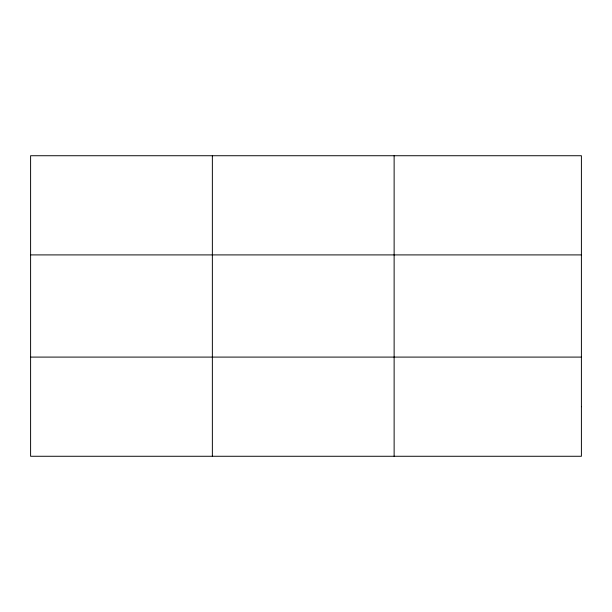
<?xml version="1.0" encoding="UTF-8"?>
<svg xmlns="http://www.w3.org/2000/svg" width="612" height="612" viewBox="0 0 612 612"><rect width="100%" height="100%" fill="white"/><g stroke="black" fill="none" stroke-linecap="round" stroke-linejoin="round"><path stroke-width="0.92" d="M212.364 456.269L212.364 155.731M394.128 456.269L394.128 155.731M30.6 254.906L581.4 254.906M30.6 357.094L581.4 357.094M581.4 406.682L581.4 456.269L30.6 456.269L30.6 155.731L581.4 155.731L581.4 406.682"/></g></svg>
